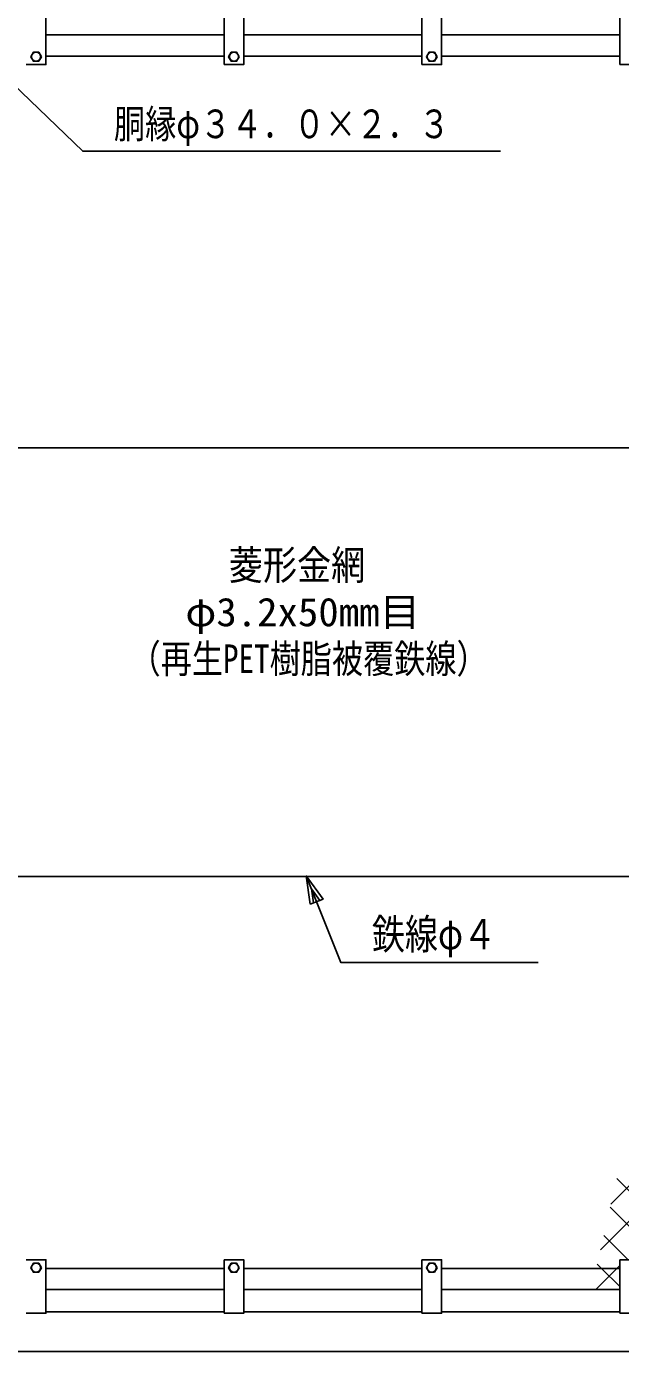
# Model space of a CAD drawing. Units: millimetres, scale not verified. Extents: x -4425 to 4425, y -3150 to 3150.
# Drawn here: x -2684 to -1783, y -321 to 1688 of the extents above; entities that cross this region are included whole.
import ezdxf
from ezdxf.enums import TextEntityAlignment as Align

# ---------------------------------------------------------------- set-up
doc = ezdxf.new("R2010")
doc.units = ezdxf.units.MM
doc.header["$LTSCALE"] = 20
for name, color, linetype, lineweight in [('0-0_1', 7, 'Continuous', 25), ('0-1_0', 7, 'Continuous', 25), ('0-2_2', 7, 'Continuous', 25), ('0-4_EXTCNT-L', 4, 'Continuous', 25)]:
    doc.layers.add(name, color=color, linetype=linetype, lineweight=lineweight)
doc.styles.add('ＭＳ ゴシック', font='')
doc.styles.get('ＭＳ ゴシック').set_extended_font_data('MS Gothic')

# ---------------------------------------------------------------- blocks, each defined once
blk = doc.blocks.new('C92')
at = {"layer": '0-0_1', "color": 4}
blk.add_lwpolyline([(30713.4, 100213.1), (30252.9, 100946.3), (31004.3, 100516)], close=True, dxfattribs=at)
for points in [[(30252.9, 100946.3), (33994.2, 97354), (46665.7, 97354)], [(30786.1, 100288.8), (30555.9, 100655.5), (30931.6, 100440.3)]]:
    blk.add_lwpolyline(points, dxfattribs=at)
blk = doc.blocks.new('C93')
at = {"layer": '0-0_1', "color": 4}
blk.add_lwpolyline([(40892.2, 74518), (40776.5, 75376.1), (41282.4, 74673.4)], close=True, dxfattribs=at)
for points in [[(40776.5, 75376.1), (41820.3, 72755.4), (47805.3, 72755.4)], [(40989.7, 74556.9), (40931.9, 74985.9), (41184.8, 74634.6)]]:
    blk.add_lwpolyline(points, dxfattribs=at)

msp = doc.modelspace()

# ---------------------------------------------------------------- linework, layer by layer
at = {"layer": '0-0_1'}
for p, q in [((-2383.96, 1710.86), (-2383.96, 1629.86)), ((-2083.96, 1710.86), (-2083.96, 1629.86)), ((-1783.96, 1710.86), (-1783.96, 1629.86)), ((-2383.96, 1674.86), (-2653.96, 1674.86)), ((-2083.96, 1674.86), (-2353.96, 1674.86)), ((-1783.96, 1674.86), (-2053.96, 1674.86)), ((-2383.96, 1642.86), (-2653.96, 1642.86)), ((-2083.96, 1642.86), (-2353.96, 1642.86)), ((-1783.96, 1642.86), (-2053.96, 1642.86)), ((-548.96, 1048.86), (-3588.96, 1048.86)), ((-548.96, 398.86), (-3588.96, 398.86)), ((-2383.96, -195.14), (-2653.96, -195.14)), ((-2383.96, -263.14), (-2383.96, -182.14)), ((-2083.96, -195.14), (-2353.96, -195.14)), ((-2083.96, -263.14), (-2083.96, -182.14)), ((-1783.96, -195.15), (-2053.96, -195.14)), ((-1783.96, -263.15), (-1783.96, -182.15)), ((-2383.96, -227.14), (-2653.96, -227.14)), ((-2083.96, -227.14), (-2353.96, -227.14)), ((-1783.96, -227.15), (-2053.96, -227.14)), ((-2383.96, -261.14), (-2653.96, -261.14)), ((-2083.96, -261.14), (-2353.96, -261.14)), ((-1783.96, -261.15), (-2053.96, -261.14)), ((-1193.96, -321.14), (-2943.96, -321.14))]:
    msp.add_line(p, q, dxfattribs=at)
for points in [[(-2683.96, 1710.86), (-2653.96, 1710.86), (-2653.96, 1629.86), (-2683.96, 1629.86)], [(-2383.96, 1710.86), (-2353.96, 1710.86), (-2353.96, 1629.86), (-2383.96, 1629.86)], [(-2083.96, 1710.86), (-2053.96, 1710.86), (-2053.96, 1629.86), (-2083.96, 1629.86)], [(-1783.96, 1710.86), (-1753.96, 1710.86), (-1753.96, 1629.86), (-1783.96, 1629.86)], [(-2683.96, -263.14), (-2653.96, -263.14), (-2653.96, -182.14), (-2683.96, -182.14)], [(-2383.96, -263.14), (-2353.96, -263.14), (-2353.96, -182.14), (-2383.96, -182.14)], [(-2083.96, -263.14), (-2053.96, -263.15), (-2053.96, -182.14), (-2083.96, -182.14)], [(-1783.96, -263.15), (-1753.96, -263.15), (-1753.96, -182.15), (-1783.96, -182.15)]]:
    msp.add_lwpolyline(points, dxfattribs=at)
at = {"layer": '0-2_2'}
for points in [[(-2660.96, 1641.86), (-2664.96, 1648.79), (-2672.96, 1648.79), (-2676.96, 1641.86), (-2672.96, 1634.93), (-2664.96, 1634.93)], [(-2360.96, 1641.86), (-2364.96, 1648.79), (-2372.96, 1648.79), (-2376.96, 1641.86), (-2372.96, 1634.93), (-2364.96, 1634.93)], [(-2060.96, 1641.86), (-2064.96, 1648.79), (-2072.96, 1648.79), (-2076.96, 1641.86), (-2072.96, 1634.93), (-2064.96, 1634.93)], [(-2660.96, -194.15), (-2664.96, -187.22), (-2672.96, -187.22), (-2676.96, -194.15), (-2672.96, -201.08), (-2664.96, -201.08)], [(-2360.96, -194.15), (-2364.96, -187.22), (-2372.96, -187.22), (-2376.96, -194.15), (-2372.96, -201.08), (-2364.96, -201.08)], [(-2060.96, -194.15), (-2064.96, -187.22), (-2072.96, -187.22), (-2076.96, -194.15), (-2072.96, -201.08), (-2064.96, -201.08)]]:
    msp.add_lwpolyline(points, close=True, dxfattribs=at)
for centre in [(-2668.96, 1641.86), (-2368.96, 1641.86), (-2068.96, 1641.86), (-2668.96, -194.15), (-2368.96, -194.15), (-2068.96, -194.15)]:
    msp.add_circle(centre, 6.93, dxfattribs=at)
at = {"layer": '0-4_EXTCNT-L'}
for p, q in [((-1813.03, -166.78), (-1247.39, 398.86)), ((-1797.3, -98.01), (-1300.42, 398.86)), ((-1652.31, -195.15), (-1788.39, -59.07)), ((-1705.34, -195.15), (-1798.26, -102.23)), ((-1771.38, -182.15), (-1808.14, -145.39))]:
    msp.add_line(p, q, dxfattribs=at)
for points in [[(-1820.36, -227.15), (-1788.37, -195.15), (-1783.96, -190.74)], [(-1783.96, -222.59), (-1811.41, -195.15), (-1818.01, -188.55)]]:
    msp.add_lwpolyline(points, dxfattribs=at)

# ---------------------------------------------------------------- block references
at = {"layer": '0-1_0', "xscale": 0.05, "yscale": 0.05}
for name in ['C92', 'C93']:
    msp.add_blockref(name, (-4298.02, -3369), dxfattribs=at)

# ---------------------------------------------------------------- texts
at = {"layer": '0-0_1', "color": 4, "style": 'ＭＳ ゴシック'}
for s, height, width, p in [('胴縁φ３４．０×２．３', 43.41, 0.8, (-2551.06, 1505.35)), ('菱形金網', 44.6, 0.85, (-2376.71, 835.62)), ('鉄線φ４', 45.92, 0.8, (-2159.76, 274.94))]:
    msp.add_text(s, height=height, dxfattribs=dict(at, width=width)).set_placement(p, align=Align.BOTTOM_LEFT)
at = {"layer": '0-4_EXTCNT-L', "style": 'ＭＳ ゴシック'}
for s, width, p in [('φ3.2x50mm目', 1.05, (-2442.66, 765.43)), ('（再生PET樹脂被覆鉄線）', 0.8, (-2527.31, 694.56))]:
    msp.add_text(s, height=43.3, dxfattribs=dict(at, width=width)).set_placement(p, align=Align.BOTTOM_LEFT)

doc.saveas('drawing.dxf')
